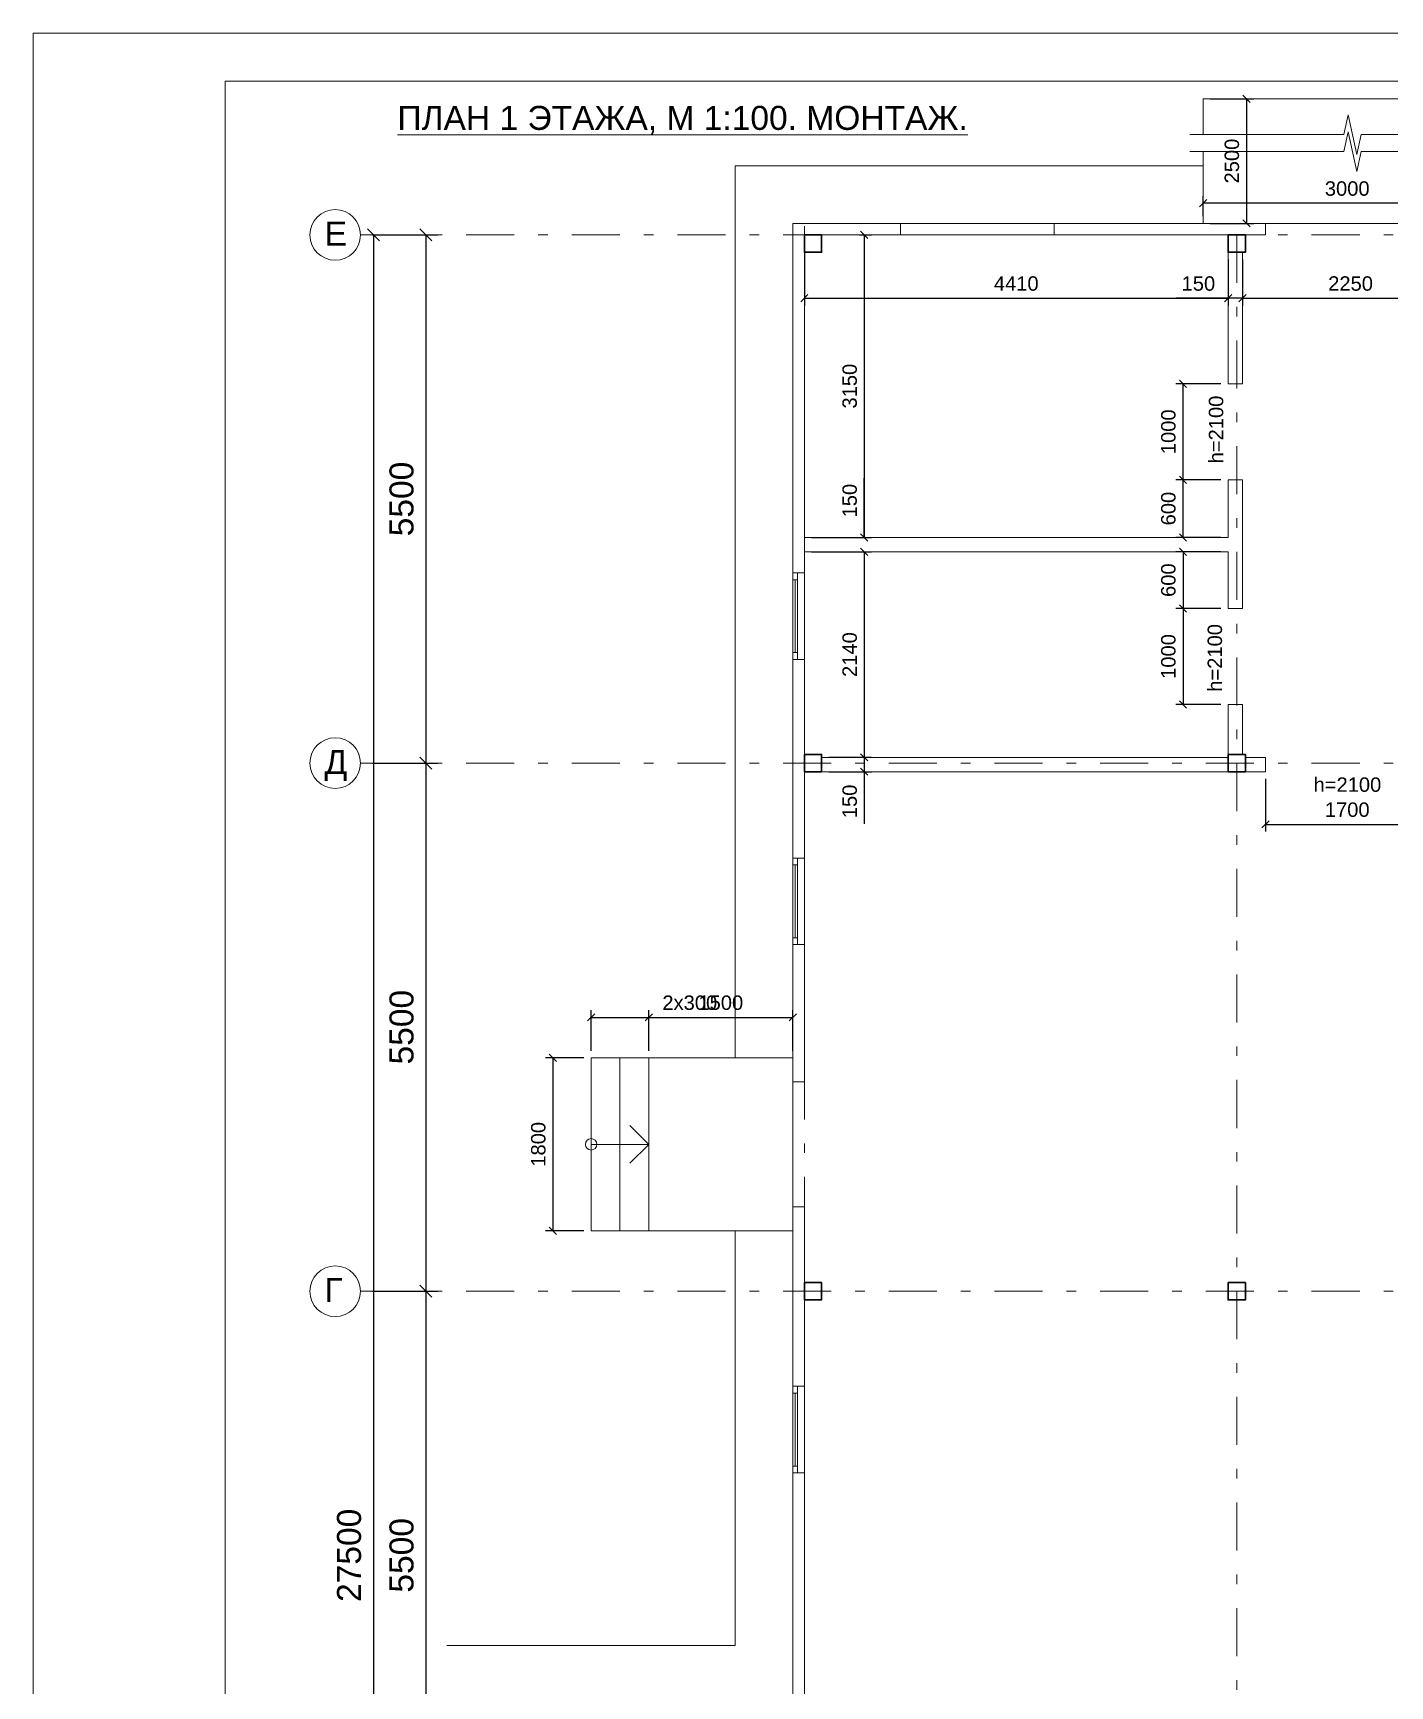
# Model space of a CAD drawing. Header units: metres. Extents: x 34 to 166, y -166 to -111.
# Drawn here: x 98.93 to 113.05, y -137.21 to -119.99 of the extents above; entities that cross this region are included whole.
import ezdxf
from ezdxf.enums import TextEntityAlignment as Align

# ---------------------------------------------------------------- set-up
doc = ezdxf.new("R2010")
doc.units = ezdxf.units.M
doc.header["$MEASUREMENT"] = 0
doc.linetypes.add('( Dashdot )', pattern=[1.001, 0.5, -0.25, 0.001, -0.25])
doc.styles.get("Standard").update_dxf_attribs({"font": 'times.ttf'})
doc.styles.add('Style-Arial', font='arial.ttf')
doc.dimstyles.get("Standard").update_dxf_attribs({"dimtxt": 0.18, "dimasz": 0.18, "dimexe": 0.18, "dimexo": 0.0625, "dimgap": 0.09, "dimtad": 0, "dimtih": 1, "dimtoh": 1, "dimdec": 4, "dimzin": 0, "dimdsep": 46, "dimtxsty": 'Standard', "dimcen": 0.09, "dimadec": 0, "dimazin": 0, "dimtfac": 1, "dimtdec": 4, "dimtofl": 0, "dimtmove": 0, "dimatfit": 3, "dimfxl": 1, "dimtolj": 1, "dimtzin": 0, "dimarcsym": 0})

# ---------------------------------------------------------------- blocks, each defined once
blk = doc.blocks.new('*U216')
at = {"color": 7, "linetype": 'Continuous', "lineweight": 13}
for q in [(14.013, 20.002), (-12.487, -19.998)]:
    blk.add_line((-12.487, 20.002), q, dxfattribs=at)
at = {"color": 7, "linetype": 'Continuous', "lineweight": 0, "flags": 128}
blk.add_lwpolyline([(14.513, 20.502), (-14.487, 20.502), (-14.487, -20.498), (14.513, -20.498), (14.513, 20.502)], close=True, dxfattribs=at)
blk = doc.blocks.new('*U9')
at = {"color": 7, "linetype": 'Continuous', "lineweight": 13, "flags": 128}
for points in [[(0.025, 0.45), (0.025, 0.38), (-0.025, 0.38), (-0.025, 0.45), (0.025, 0.45)], [(0.025, -0.38), (0.025, -0.45), (-0.025, -0.45), (-0.025, -0.38), (0.025, -0.38)]]:
    blk.add_lwpolyline(points, close=True, dxfattribs=at)
at = {"color": 7, "linetype": 'Continuous', "lineweight": 0, "flags": 128}
blk.add_lwpolyline([(0, -0.38), (0, 0.38), (-0.025, 0.38), (-0.025, -0.38), (0, -0.38)], close=True, dxfattribs=at)
blk = doc.blocks.new('_Oblique')
at = {"color": 0, "linetype": 'ByBlock', "lineweight": -2}
blk.add_line((0.5, 0.5), (-0.5, -0.5), dxfattribs=at)
blk = doc.blocks.new('*D1091')
at = {"color": 0, "linetype": 'Continuous', "lineweight": -2, "transparency": 16777216}
for p, q in [((102.462, -122.096), (102.597, -122.096)), ((102.472, -122.096), (102.472, -149.596)), ((102.462, -149.596), (102.597, -149.596))]:
    blk.add_line(p, q, dxfattribs=at)
at = {"layer": 'Defpoints', "color": 0, "linetype": 'Continuous', "lineweight": 30, "transparency": 16777216}
for p in [(102.337, -122.096), (102.337, -149.596), (102.472, -149.596)]:
    blk.add_point(p, dxfattribs=at)
at = {"color": 0, "linetype": 'Continuous', "lineweight": -2, "transparency": 16777216, "xscale": 0.125, "yscale": 0.125, "zscale": 0.125}
for p, rotation in [((102.472, -122.096), 90), ((102.472, -149.596), 270)]:
    blk.add_blockref('_Oblique', p, dxfattribs=dict(at, rotation=rotation))
at = {"color": 0, "linetype": 'Continuous', "lineweight": 0, "transparency": 16777216, "insert": (102.219, -135.846), "char_height": 0.25, "attachment_point": 5, "rotation": 90, "style": 'Style-Arial'}
blk.add_mtext('\\A1;27500', dxfattribs=at)
blk = doc.blocks.new('*D1096')
at = {"color": 0, "linetype": 'Continuous', "lineweight": -2, "transparency": 16777216}
for p, q in [((102.462, -122.096), (103.142, -122.096)), ((103.017, -122.096), (103.017, -127.596)), ((102.462, -127.596), (103.142, -127.596))]:
    blk.add_line(p, q, dxfattribs=at)
at = {"layer": 'Defpoints', "color": 0, "linetype": 'Continuous', "lineweight": 30, "transparency": 16777216}
for p in [(102.337, -122.096), (102.337, -127.596), (103.017, -127.596)]:
    blk.add_point(p, dxfattribs=at)
at = {"color": 0, "linetype": 'Continuous', "lineweight": -2, "transparency": 16777216, "xscale": 0.125, "yscale": 0.125, "zscale": 0.125}
for p, rotation in [((103.017, -122.096), 90), ((103.017, -127.596), 270)]:
    blk.add_blockref('_Oblique', p, dxfattribs=dict(at, rotation=rotation))
at = {"color": 0, "linetype": 'Continuous', "lineweight": 0, "transparency": 16777216, "insert": (102.765, -124.846), "char_height": 0.25, "attachment_point": 5, "rotation": 90, "style": 'Style-Arial'}
blk.add_mtext('\\A1;5500', dxfattribs=at)
blk = doc.blocks.new('*D1092')
at = {"color": 0, "linetype": 'Continuous', "lineweight": -2, "transparency": 16777216}
for p, q in [((102.462, -127.596), (103.142, -127.596)), ((103.017, -127.596), (103.017, -133.096)), ((102.462, -133.096), (103.142, -133.096))]:
    blk.add_line(p, q, dxfattribs=at)
at = {"layer": 'Defpoints', "color": 0, "linetype": 'Continuous', "lineweight": 30, "transparency": 16777216}
for p in [(102.337, -127.596), (102.337, -133.096), (103.017, -133.096)]:
    blk.add_point(p, dxfattribs=at)
at = {"color": 0, "linetype": 'Continuous', "lineweight": -2, "transparency": 16777216, "xscale": 0.125, "yscale": 0.125, "zscale": 0.125}
for p, rotation in [((103.017, -127.596), 90), ((103.017, -133.096), 270)]:
    blk.add_blockref('_Oblique', p, dxfattribs=dict(at, rotation=rotation))
at = {"color": 0, "linetype": 'Continuous', "lineweight": 0, "transparency": 16777216, "insert": (102.765, -130.346), "char_height": 0.25, "attachment_point": 5, "rotation": 90, "style": 'Style-Arial'}
blk.add_mtext('\\A1;5500', dxfattribs=at)
blk = doc.blocks.new('*D1093')
at = {"color": 0, "linetype": 'Continuous', "lineweight": -2, "transparency": 16777216}
for p, q in [((102.462, -133.096), (103.142, -133.096)), ((103.017, -133.096), (103.017, -138.596)), ((102.462, -138.596), (103.142, -138.596))]:
    blk.add_line(p, q, dxfattribs=at)
at = {"layer": 'Defpoints', "color": 0, "linetype": 'Continuous', "lineweight": 30, "transparency": 16777216}
for p in [(102.337, -133.096), (102.337, -138.596), (103.017, -138.596)]:
    blk.add_point(p, dxfattribs=at)
at = {"color": 0, "linetype": 'Continuous', "lineweight": -2, "transparency": 16777216, "xscale": 0.125, "yscale": 0.125, "zscale": 0.125}
for p, rotation in [((103.017, -133.096), 90), ((103.017, -138.596), 270)]:
    blk.add_blockref('_Oblique', p, dxfattribs=dict(at, rotation=rotation))
at = {"color": 0, "linetype": 'Continuous', "lineweight": 0, "transparency": 16777216, "insert": (102.765, -135.846), "char_height": 0.25, "attachment_point": 5, "rotation": 90, "style": 'Style-Arial'}
blk.add_mtext('\\A1;5500', dxfattribs=at)
blk = doc.blocks.new('*D1106')
at = {"color": 0, "linetype": 'Continuous', "lineweight": -2, "transparency": 16777216}
for p, q in [((107.532, -122.096), (107.655, -122.096)), ((107.58, -122.096), (107.58, -125.246)), ((107.032, -125.246), (107.655, -125.246))]:
    blk.add_line(p, q, dxfattribs=at)
at = {"layer": 'Defpoints', "color": 0, "linetype": 'Continuous', "lineweight": 30, "transparency": 16777216}
for p in [(107.457, -122.096), (106.957, -125.246), (107.58, -125.246)]:
    blk.add_point(p, dxfattribs=at)
at = {"color": 0, "linetype": 'Continuous', "lineweight": -2, "transparency": 16777216, "xscale": 0.075, "yscale": 0.075, "zscale": 0.075}
for p, rotation in [((107.58, -122.096), 90), ((107.58, -125.246), 270)]:
    blk.add_blockref('_Oblique', p, dxfattribs=dict(at, rotation=rotation))
at = {"color": 0, "linetype": 'Continuous', "lineweight": 0, "transparency": 16777216, "insert": (107.429, -123.671), "char_height": 0.15, "attachment_point": 5, "rotation": 90, "style": 'Style-Arial'}
blk.add_mtext('\\A1;3150', dxfattribs=at)
blk = doc.blocks.new('*D1103')
at = {"color": 0, "linetype": 'Continuous', "lineweight": -2, "transparency": 16777216}
for p, q in [((107.58, -125.246), (107.58, -124.629)), ((107.032, -125.246), (107.655, -125.246)), ((107.032, -125.396), (107.655, -125.396)), ((107.58, -125.396), (107.58, -125.471))]:
    blk.add_line(p, q, dxfattribs=at)
at = {"layer": 'Defpoints', "color": 0, "linetype": 'Continuous', "lineweight": 30, "transparency": 16777216}
for p in [(106.957, -125.246), (106.957, -125.396), (107.58, -125.396)]:
    blk.add_point(p, dxfattribs=at)
at = {"color": 0, "linetype": 'Continuous', "lineweight": -2, "transparency": 16777216, "xscale": 0.075, "yscale": 0.075, "zscale": 0.075}
for p, rotation in [((107.58, -125.246), 270), ((107.58, -125.396), 90)]:
    blk.add_blockref('_Oblique', p, dxfattribs=dict(at, rotation=rotation))
at = {"color": 0, "linetype": 'Continuous', "lineweight": 0, "transparency": 16777216, "insert": (107.429, -124.863), "char_height": 0.15, "attachment_point": 5, "rotation": 90, "style": 'Style-Arial'}
blk.add_mtext('\\A1;150', dxfattribs=at)
blk = doc.blocks.new('*D1104')
at = {"color": 0, "linetype": 'Continuous', "lineweight": -2, "transparency": 16777216}
for p, q in [((107.032, -125.396), (107.655, -125.396)), ((107.58, -125.396), (107.58, -127.536)), ((107.212, -127.536), (107.655, -127.536))]:
    blk.add_line(p, q, dxfattribs=at)
at = {"layer": 'Defpoints', "color": 0, "linetype": 'Continuous', "lineweight": 30, "transparency": 16777216}
for p in [(106.957, -125.396), (107.137, -127.536), (107.58, -127.536)]:
    blk.add_point(p, dxfattribs=at)
at = {"color": 0, "linetype": 'Continuous', "lineweight": -2, "transparency": 16777216, "xscale": 0.075, "yscale": 0.075, "zscale": 0.075}
for p, rotation in [((107.58, -125.396), 90), ((107.58, -127.536), 270)]:
    blk.add_blockref('_Oblique', p, dxfattribs=dict(at, rotation=rotation))
at = {"color": 0, "linetype": 'Continuous', "lineweight": 0, "transparency": 16777216, "insert": (107.429, -126.466), "char_height": 0.15, "attachment_point": 5, "rotation": 90, "style": 'Style-Arial'}
blk.add_mtext('\\A1;2140', dxfattribs=at)
blk = doc.blocks.new('*D1105')
at = {"color": 0, "linetype": 'Continuous', "lineweight": -2, "transparency": 16777216}
for p, q in [((107.212, -127.536), (107.655, -127.536)), ((107.58, -127.536), (107.58, -127.686)), ((107.212, -127.686), (107.655, -127.686)), ((107.58, -127.686), (107.58, -128.228))]:
    blk.add_line(p, q, dxfattribs=at)
at = {"layer": 'Defpoints', "color": 0, "linetype": 'Continuous', "lineweight": 30, "transparency": 16777216}
for p in [(107.137, -127.536), (107.137, -127.686), (107.58, -127.686)]:
    blk.add_point(p, dxfattribs=at)
at = {"color": 0, "linetype": 'Continuous', "lineweight": -2, "transparency": 16777216, "xscale": 0.075, "yscale": 0.075, "zscale": 0.075}
for p, rotation in [((107.58, -127.536), 90), ((107.58, -127.686), 270)]:
    blk.add_blockref('_Oblique', p, dxfattribs=dict(at, rotation=rotation))
at = {"color": 0, "linetype": 'Continuous', "lineweight": 0, "transparency": 16777216, "insert": (107.429, -127.995), "char_height": 0.15, "attachment_point": 5, "rotation": 90, "style": 'Style-Arial'}
blk.add_mtext('\\A1;150', dxfattribs=at)
blk = doc.blocks.new('*D1108')
at = {"color": 0, "linetype": 'Continuous', "lineweight": -2, "transparency": 16777216}
for p, q in [((111.292, -124.646), (110.823, -124.646)), ((110.898, -125.246), (110.898, -124.646)), ((111.292, -125.246), (110.823, -125.246))]:
    blk.add_line(p, q, dxfattribs=at)
at = {"layer": 'Defpoints', "color": 0, "linetype": 'Continuous', "lineweight": 30, "transparency": 16777216}
for p in [(110.898, -124.646), (111.367, -124.646), (111.367, -125.246)]:
    blk.add_point(p, dxfattribs=at)
at = {"color": 0, "linetype": 'Continuous', "lineweight": -2, "transparency": 16777216, "xscale": 0.075, "yscale": 0.075, "zscale": 0.075}
for p, rotation in [((110.898, -124.646), 90), ((110.898, -125.246), 270)]:
    blk.add_blockref('_Oblique', p, dxfattribs=dict(at, rotation=rotation))
at = {"color": 0, "linetype": 'Continuous', "lineweight": 0, "transparency": 16777216, "insert": (110.746, -124.946), "char_height": 0.15, "attachment_point": 5, "rotation": 90, "style": 'Style-Arial'}
blk.add_mtext('\\A1;600', dxfattribs=at)
blk = doc.blocks.new('*D1107')
at = {"color": 0, "linetype": 'Continuous', "lineweight": -2, "transparency": 16777216}
for p, q in [((111.292, -123.646), (110.823, -123.646)), ((110.898, -124.646), (110.898, -123.646)), ((111.292, -124.646), (110.823, -124.646))]:
    blk.add_line(p, q, dxfattribs=at)
at = {"layer": 'Defpoints', "color": 0, "linetype": 'Continuous', "lineweight": 30, "transparency": 16777216}
for p in [(110.898, -123.646), (111.367, -123.646), (111.367, -124.646)]:
    blk.add_point(p, dxfattribs=at)
at = {"color": 0, "linetype": 'Continuous', "lineweight": -2, "transparency": 16777216, "xscale": 0.075, "yscale": 0.075, "zscale": 0.075}
for p, rotation in [((110.898, -123.646), 90), ((110.898, -124.646), 270)]:
    blk.add_blockref('_Oblique', p, dxfattribs=dict(at, rotation=rotation))
at = {"color": 0, "linetype": 'Continuous', "lineweight": 0, "transparency": 16777216, "insert": (110.746, -124.146), "char_height": 0.15, "attachment_point": 5, "rotation": 90, "style": 'Style-Arial'}
blk.add_mtext('\\A1;1000', dxfattribs=at)
blk = doc.blocks.new('*D1110')
at = {"color": 0, "linetype": 'Continuous', "lineweight": -2, "transparency": 16777216}
for p, q in [((111.292, -125.396), (110.823, -125.396)), ((110.898, -125.396), (110.898, -125.986)), ((111.292, -125.986), (110.823, -125.986))]:
    blk.add_line(p, q, dxfattribs=at)
at = {"layer": 'Defpoints', "color": 0, "linetype": 'Continuous', "lineweight": 30, "transparency": 16777216}
for p in [(111.367, -125.396), (110.898, -125.986), (111.367, -125.986)]:
    blk.add_point(p, dxfattribs=at)
at = {"color": 0, "linetype": 'Continuous', "lineweight": -2, "transparency": 16777216, "xscale": 0.075, "yscale": 0.075, "zscale": 0.075}
for p, rotation in [((110.898, -125.396), 90), ((110.898, -125.986), 270)]:
    blk.add_blockref('_Oblique', p, dxfattribs=dict(at, rotation=rotation))
at = {"color": 0, "linetype": 'Continuous', "lineweight": 0, "transparency": 16777216, "insert": (110.746, -125.691), "char_height": 0.15, "attachment_point": 5, "rotation": 90, "style": 'Style-Arial'}
blk.add_mtext('\\A1;600', dxfattribs=at)
blk = doc.blocks.new('*D1109')
at = {"color": 0, "linetype": 'Continuous', "lineweight": -2, "transparency": 16777216}
for p, q in [((111.292, -125.986), (110.823, -125.986)), ((110.898, -125.986), (110.898, -126.986)), ((111.292, -126.986), (110.823, -126.986))]:
    blk.add_line(p, q, dxfattribs=at)
at = {"layer": 'Defpoints', "color": 0, "linetype": 'Continuous', "lineweight": 30, "transparency": 16777216}
for p in [(111.367, -125.986), (110.898, -126.986), (111.367, -126.986)]:
    blk.add_point(p, dxfattribs=at)
at = {"color": 0, "linetype": 'Continuous', "lineweight": -2, "transparency": 16777216, "xscale": 0.075, "yscale": 0.075, "zscale": 0.075}
for p, rotation in [((110.898, -125.986), 90), ((110.898, -126.986), 270)]:
    blk.add_blockref('_Oblique', p, dxfattribs=dict(at, rotation=rotation))
at = {"color": 0, "linetype": 'Continuous', "lineweight": 0, "transparency": 16777216, "insert": (110.746, -126.486), "char_height": 0.15, "attachment_point": 5, "rotation": 90, "style": 'Style-Arial'}
blk.add_mtext('\\A1;1000', dxfattribs=at)
blk = doc.blocks.new('*D1114')
at = {"color": 0, "linetype": 'Continuous', "lineweight": -2, "transparency": 16777216}
for p, q in [((106.957, -122.171), (106.957, -122.83)), ((111.367, -122.351), (111.367, -122.83)), ((106.957, -122.755), (111.367, -122.755))]:
    blk.add_line(p, q, dxfattribs=at)
at = {"layer": 'Defpoints', "color": 0, "linetype": 'Continuous', "lineweight": 30, "transparency": 16777216}
for p in [(106.957, -122.096), (111.367, -122.276), (111.367, -122.755)]:
    blk.add_point(p, dxfattribs=at)
at = {"color": 0, "linetype": 'Continuous', "lineweight": -2, "transparency": 16777216, "xscale": 0.075, "yscale": 0.075, "zscale": 0.075, "rotation": 180}
blk.add_blockref('_Oblique', (106.957, -122.755), dxfattribs=at)
at = {"color": 0, "linetype": 'Continuous', "lineweight": -2, "transparency": 16777216, "xscale": 0.075, "yscale": 0.075, "zscale": 0.075}
blk.add_blockref('_Oblique', (111.367, -122.755), dxfattribs=at)
at = {"color": 0, "linetype": 'Continuous', "lineweight": 0, "transparency": 16777216, "insert": (109.162, -122.603), "char_height": 0.15, "attachment_point": 5, "style": 'Style-Arial'}
blk.add_mtext('\\A1;4410', dxfattribs=at)
blk = doc.blocks.new('*D1111')
at = {"color": 0, "linetype": 'Continuous', "lineweight": -2, "transparency": 16777216}
for p, q in [((111.367, -122.351), (111.367, -122.83)), ((111.517, -122.351), (111.517, -122.83)), ((111.367, -122.755), (110.825, -122.755)), ((111.517, -122.755), (111.367, -122.755))]:
    blk.add_line(p, q, dxfattribs=at)
at = {"layer": 'Defpoints', "color": 0, "linetype": 'Continuous', "lineweight": 30, "transparency": 16777216}
for p in [(111.367, -122.276), (111.517, -122.276), (111.517, -122.755)]:
    blk.add_point(p, dxfattribs=at)
at = {"color": 0, "linetype": 'Continuous', "lineweight": -2, "transparency": 16777216, "xscale": 0.075, "yscale": 0.075, "zscale": 0.075, "rotation": 180}
blk.add_blockref('_Oblique', (111.367, -122.755), dxfattribs=at)
at = {"color": 0, "linetype": 'Continuous', "lineweight": -2, "transparency": 16777216, "xscale": 0.075, "yscale": 0.075, "zscale": 0.075}
blk.add_blockref('_Oblique', (111.517, -122.755), dxfattribs=at)
at = {"color": 0, "linetype": 'Continuous', "lineweight": 0, "transparency": 16777216, "insert": (111.058, -122.603), "char_height": 0.15, "attachment_point": 5, "style": 'Style-Arial'}
blk.add_mtext('\\A1;150', dxfattribs=at)
blk = doc.blocks.new('*D1112')
at = {"color": 0, "linetype": 'Continuous', "lineweight": -2, "transparency": 16777216}
for p, q in [((113.767, -122.171), (113.767, -122.83)), ((111.517, -122.351), (111.517, -122.83)), ((111.517, -122.755), (113.767, -122.755))]:
    blk.add_line(p, q, dxfattribs=at)
at = {"layer": 'Defpoints', "color": 0, "linetype": 'Continuous', "lineweight": 30, "transparency": 16777216}
for p in [(113.767, -122.096), (111.517, -122.276), (113.767, -122.755)]:
    blk.add_point(p, dxfattribs=at)
at = {"color": 0, "linetype": 'Continuous', "lineweight": -2, "transparency": 16777216, "xscale": 0.075, "yscale": 0.075, "zscale": 0.075, "rotation": 180}
blk.add_blockref('_Oblique', (111.517, -122.755), dxfattribs=at)
at = {"color": 0, "linetype": 'Continuous', "lineweight": -2, "transparency": 16777216, "xscale": 0.075, "yscale": 0.075, "zscale": 0.075}
blk.add_blockref('_Oblique', (113.767, -122.755), dxfattribs=at)
at = {"color": 0, "linetype": 'Continuous', "lineweight": 0, "transparency": 16777216, "insert": (112.642, -122.603), "char_height": 0.15, "attachment_point": 5, "style": 'Style-Arial'}
blk.add_mtext('\\A1;2250', dxfattribs=at)
blk = doc.blocks.new('*D1115')
at = {"color": 0, "linetype": 'Continuous', "lineweight": -2, "transparency": 16777216}
for p, q in [((111.757, -127.761), (111.757, -128.309)), ((113.457, -127.761), (113.457, -128.309)), ((111.757, -128.234), (113.457, -128.234))]:
    blk.add_line(p, q, dxfattribs=at)
at = {"layer": 'Defpoints', "color": 0, "linetype": 'Continuous', "lineweight": 30, "transparency": 16777216}
for p in [(111.757, -127.686), (113.457, -127.686), (113.457, -128.234)]:
    blk.add_point(p, dxfattribs=at)
at = {"color": 0, "linetype": 'Continuous', "lineweight": -2, "transparency": 16777216, "xscale": 0.075, "yscale": 0.075, "zscale": 0.075, "rotation": 180}
blk.add_blockref('_Oblique', (111.757, -128.234), dxfattribs=at)
at = {"color": 0, "linetype": 'Continuous', "lineweight": -2, "transparency": 16777216, "xscale": 0.075, "yscale": 0.075, "zscale": 0.075}
blk.add_blockref('_Oblique', (113.457, -128.234), dxfattribs=at)
at = {"color": 0, "linetype": 'Continuous', "lineweight": 0, "transparency": 16777216, "insert": (112.607, -128.082), "char_height": 0.15, "attachment_point": 5, "style": 'Style-Arial'}
blk.add_mtext('\\A1;1700', dxfattribs=at)
blk = doc.blocks.new('*D1125')
at = {"color": 0, "linetype": 'Continuous', "lineweight": -2, "transparency": 16777216}
for p, q in [((104.662, -130.666), (104.264, -130.666)), ((104.339, -130.666), (104.339, -132.466)), ((104.662, -132.466), (104.264, -132.466))]:
    blk.add_line(p, q, dxfattribs=at)
at = {"layer": 'Defpoints', "color": 0, "linetype": 'Continuous', "lineweight": 30, "transparency": 16777216}
for p in [(104.737, -130.666), (104.339, -132.466), (104.737, -132.466)]:
    blk.add_point(p, dxfattribs=at)
at = {"color": 0, "linetype": 'Continuous', "lineweight": -2, "transparency": 16777216, "xscale": 0.075, "yscale": 0.075, "zscale": 0.075}
for p, rotation in [((104.339, -130.666), 90), ((104.339, -132.466), 270)]:
    blk.add_blockref('_Oblique', p, dxfattribs=dict(at, rotation=rotation))
at = {"color": 0, "linetype": 'Continuous', "lineweight": 0, "transparency": 16777216, "insert": (104.188, -131.566), "char_height": 0.15, "attachment_point": 5, "rotation": 90, "style": 'Style-Arial'}
blk.add_mtext('\\A1;1800', dxfattribs=at)
blk = doc.blocks.new('*D1127')
at = {"color": 0, "linetype": 'Continuous', "lineweight": -2, "transparency": 16777216}
for p, q in [((104.737, -130.591), (104.737, -130.169)), ((104.737, -130.244), (105.337, -130.244)), ((105.337, -130.591), (105.337, -130.169)), ((105.337, -130.244), (106.116, -130.244))]:
    blk.add_line(p, q, dxfattribs=at)
at = {"layer": 'Defpoints', "color": 0, "linetype": 'Continuous', "lineweight": 30, "transparency": 16777216}
for p in [(105.337, -130.244), (104.737, -130.666), (105.337, -130.666)]:
    blk.add_point(p, dxfattribs=at)
at = {"color": 0, "linetype": 'Continuous', "lineweight": -2, "transparency": 16777216, "xscale": 0.075, "yscale": 0.075, "zscale": 0.075, "rotation": 180}
blk.add_blockref('_Oblique', (104.737, -130.244), dxfattribs=at)
at = {"color": 0, "linetype": 'Continuous', "lineweight": -2, "transparency": 16777216, "xscale": 0.075, "yscale": 0.075, "zscale": 0.075}
blk.add_blockref('_Oblique', (105.337, -130.244), dxfattribs=at)
at = {"color": 0, "linetype": 'Continuous', "lineweight": 0, "transparency": 16777216, "insert": (105.764, -130.092), "char_height": 0.15, "attachment_point": 5, "style": 'Style-Arial'}
blk.add_mtext('\\A1;2х300', dxfattribs=at)
blk = doc.blocks.new('*D1126')
at = {"color": 0, "linetype": 'Continuous', "lineweight": -2, "transparency": 16777216}
for p, q in [((105.337, -130.591), (105.337, -130.169)), ((105.337, -130.244), (106.837, -130.244)), ((106.837, -130.591), (106.837, -130.169))]:
    blk.add_line(p, q, dxfattribs=at)
at = {"layer": 'Defpoints', "color": 0, "linetype": 'Continuous', "lineweight": 30, "transparency": 16777216}
for p in [(106.837, -130.244), (105.337, -130.666), (106.837, -130.666)]:
    blk.add_point(p, dxfattribs=at)
at = {"color": 0, "linetype": 'Continuous', "lineweight": -2, "transparency": 16777216, "xscale": 0.075, "yscale": 0.075, "zscale": 0.075, "rotation": 180}
blk.add_blockref('_Oblique', (105.337, -130.244), dxfattribs=at)
at = {"color": 0, "linetype": 'Continuous', "lineweight": -2, "transparency": 16777216, "xscale": 0.075, "yscale": 0.075, "zscale": 0.075}
blk.add_blockref('_Oblique', (106.837, -130.244), dxfattribs=at)
at = {"color": 0, "linetype": 'Continuous', "lineweight": 0, "transparency": 16777216, "insert": (106.087, -130.092), "char_height": 0.15, "attachment_point": 5, "style": 'Style-Arial'}
blk.add_mtext('\\A1;1500', dxfattribs=at)
blk = doc.blocks.new('*D1131')
at = {"color": 0, "linetype": 'Continuous', "lineweight": -2, "transparency": 16777216}
for p, q in [((111.107, -121.901), (111.107, -121.691)), ((114.107, -121.766), (111.107, -121.766)), ((114.107, -121.901), (114.107, -121.691))]:
    blk.add_line(p, q, dxfattribs=at)
at = {"layer": 'Defpoints', "color": 0, "linetype": 'Continuous', "lineweight": 30, "transparency": 16777216}
for p in [(111.107, -121.766), (111.107, -121.976), (114.107, -121.976)]:
    blk.add_point(p, dxfattribs=at)
at = {"color": 0, "linetype": 'Continuous', "lineweight": -2, "transparency": 16777216, "xscale": 0.075, "yscale": 0.075, "zscale": 0.075, "rotation": 180}
blk.add_blockref('_Oblique', (111.107, -121.766), dxfattribs=at)
at = {"color": 0, "linetype": 'Continuous', "lineweight": -2, "transparency": 16777216, "xscale": 0.075, "yscale": 0.075, "zscale": 0.075}
blk.add_blockref('_Oblique', (114.107, -121.766), dxfattribs=at)
at = {"color": 0, "linetype": 'Continuous', "lineweight": 0, "transparency": 16777216, "insert": (112.607, -121.614), "char_height": 0.15, "attachment_point": 5, "style": 'Style-Arial'}
blk.add_mtext('\\A1;3000', dxfattribs=at)
blk = doc.blocks.new('*D1132')
at = {"color": 0, "linetype": 'Continuous', "lineweight": -2, "transparency": 16777216}
for p, q in [((111.182, -120.678), (111.634, -120.678)), ((111.559, -120.678), (111.559, -121.976)), ((111.182, -121.976), (111.634, -121.976))]:
    blk.add_line(p, q, dxfattribs=at)
at = {"layer": 'Defpoints', "color": 0, "linetype": 'Continuous', "lineweight": 30, "transparency": 16777216}
for p in [(111.107, -120.678), (111.107, -121.976), (111.559, -121.976)]:
    blk.add_point(p, dxfattribs=at)
at = {"color": 0, "linetype": 'Continuous', "lineweight": -2, "transparency": 16777216, "xscale": 0.075, "yscale": 0.075, "zscale": 0.075}
for p, rotation in [((111.559, -120.678), 90), ((111.559, -121.976), 270)]:
    blk.add_blockref('_Oblique', p, dxfattribs=dict(at, rotation=rotation))
at = {"color": 0, "linetype": 'Continuous', "lineweight": 0, "transparency": 16777216, "insert": (111.407, -121.327), "char_height": 0.15, "attachment_point": 5, "rotation": 90, "style": 'Style-Arial'}
blk.add_mtext('\\A1;2500', dxfattribs=at)

msp = doc.modelspace()

# ---------------------------------------------------------------- linework, layer by layer
at = {"color": 5, "linetype": 'Continuous', "lineweight": 13}
for p, q in [((111.10666554, -120.67846289), (114.10666554, -120.67846289)), ((111.10666554, -121.05109991), (111.10666554, -120.67846289)), ((111.10666554, -121.97613779), (111.10666554, -121.22900061)), ((111.36666554, -123.64613779), (111.36666554, -122.27613779)), ((111.51666554, -123.64613779), (111.51666554, -122.27613779)), ((111.36666554, -123.64613779), (111.51666554, -123.64613779)), ((111.36666554, -125.24613779), (111.36666554, -124.64613779)), ((111.36666554, -124.64613779), (111.51666554, -124.64613779)), ((111.51666554, -125.98613779), (111.51666554, -124.64613779)), ((106.95666554, -125.24613779), (111.36666554, -125.24613779)), ((106.95666554, -125.39613779), (111.36666554, -125.39613779)), ((111.36666554, -125.98613779), (111.36666554, -125.39613779)), ((111.36666554, -125.98613779), (111.51666554, -125.98613779)), ((111.36666554, -126.98613779), (111.51666554, -126.98613779)), ((111.36666554, -127.50613779), (111.36666554, -126.98613779)), ((111.51666554, -127.50613779), (111.51666554, -126.98613779)), ((107.13666554, -127.53613779), (111.36666554, -127.53613779)), ((111.54666554, -127.53613779), (111.75666554, -127.53613779)), ((111.75666554, -127.53613779), (111.75666554, -127.68613779)), ((107.13666554, -127.68613779), (111.36666554, -127.68613779)), ((111.54666554, -127.68613779), (111.75666554, -127.68613779)), ((104.73666554, -130.66613779), (104.73666554, -132.46613779)), ((104.73666554, -130.66613779), (105.33666554, -130.66613779)), ((104.73666554, -132.46613779), (105.33666554, -132.46613779))]:
    msp.add_line(p, q, dxfattribs=at)
at = {"color": 7, "linetype": 'Continuous', "lineweight": 0}
for p, q in [((106.23666554, -121.37613779), (111.10666554, -121.37613779)), ((106.23666554, -121.37613779), (106.23666554, -130.66613779)), ((107.95666554, -121.97613779), (109.55666554, -121.97613779)), ((111.75666554, -121.97613779), (113.45666554, -121.97613779)), ((107.95666554, -122.09613779), (109.55666554, -122.09613779)), ((106.83666554, -130.91613779), (106.83666554, -132.21613779)), ((106.23666554, -132.46613779), (106.23666554, -136.78613779)), ((106.23666554, -136.78613779), (103.23666554, -136.78613779))]:
    msp.add_line(p, q, dxfattribs=at)
at = {"color": 7, "linetype": 'Continuous', "lineweight": 13}
for p, q in [((106.83666554, -121.97613779), (107.95666554, -121.97613779)), ((106.83666554, -121.97613779), (106.83666554, -125.61613779)), ((107.95666554, -121.97613779), (107.95666554, -122.09613779)), ((109.55666554, -121.97613779), (109.55666554, -122.09613779)), ((109.55666554, -121.97613779), (111.75666554, -121.97613779)), ((111.75666554, -122.09613779), (111.75666554, -121.97613779)), ((106.95666554, -122.09613779), (107.95666554, -122.09613779)), ((106.95666554, -122.09613779), (106.95666554, -125.61613779)), ((109.55666554, -122.09613779), (111.75666554, -122.09613779)), ((106.95666554, -125.61613779), (106.83666554, -125.61613779)), ((106.95666554, -126.51613779), (106.83666554, -126.51613779)), ((106.83666554, -126.51613779), (106.83666554, -128.58613779)), ((106.95666554, -126.51613779), (106.95666554, -128.58613779)), ((106.95666554, -128.58613779), (106.83666554, -128.58613779)), ((106.95666554, -129.48613779), (106.83666554, -129.48613779)), ((106.83666554, -130.91613779), (106.83666554, -129.48613779)), ((106.95666554, -130.91613779), (106.95666554, -129.48613779)), ((106.95666554, -130.91613779), (106.83666554, -130.91613779)), ((106.83666554, -132.21613779), (106.83666554, -134.08613779)), ((106.95666554, -132.21613779), (106.83666554, -132.21613779)), ((106.95666554, -132.21613779), (106.95666554, -134.08613779)), ((106.95666554, -134.08613779), (106.83666554, -134.08613779)), ((106.83666554, -134.98613779), (106.83666554, -140.68613779)), ((106.95666554, -134.98613779), (106.83666554, -134.98613779)), ((106.95666554, -134.98613779), (106.95666554, -140.68613779))]:
    msp.add_line(p, q, dxfattribs=at)
at = {"color": 1, "linetype": '( Dashdot )', "lineweight": 0}
for p, q in [((106.95666554, -122.00613779), (106.95666554, -154.21613779)), ((102.33666554, -122.09613779), (124.95666554, -122.09613779)), ((111.45666554, -122.09613779), (111.45666554, -154.21613779)), ((102.33666554, -127.59613779), (124.95666554, -127.59613779)), ((102.33666554, -133.09613779), (124.95666554, -133.09613779))]:
    msp.add_line(p, q, dxfattribs=at)
at = {"color": 5, "linetype": 'Continuous', "lineweight": 0}
for p, q in [((105.03666554, -130.66613779), (105.03666554, -132.46613779)), ((105.33666554, -130.66613779), (105.33666554, -132.46613779)), ((105.14055839, -131.37003063), (105.33666554, -131.56613779)), ((104.73666554, -131.56613779), (105.33666554, -131.56613779)), ((105.14055839, -131.76224494), (105.33666554, -131.56613779))]:
    msp.add_line(p, q, dxfattribs=at)
at = {"color": 5, "linetype": 'Continuous', "lineweight": 0, "flags": 128}
for points in [[(114.25613968, -121.05109991), (112.75379726, -121.05109991), (112.70844151, -121.25703968), (112.61773003, -120.84516015), (112.57237428, -121.05109991), (110.96957991, -121.05109991)], [(114.25613968, -121.22900061), (112.75379726, -121.22900061), (112.70844151, -121.43494037), (112.61773003, -121.02306084), (112.57237428, -121.22900061), (110.96957991, -121.22900061)]]:
    msp.add_lwpolyline(points, dxfattribs=at)
at = {"lineweight": 30, "flags": 128}
for points in [[(106.95666554, -122.09613779), (107.13666554, -122.09613779), (107.13666554, -122.27613779), (106.95666554, -122.27613779), (106.95666554, -122.09613779)], [(111.36666554, -122.09613779), (111.54666554, -122.09613779), (111.54666554, -122.27613779), (111.36666554, -122.27613779), (111.36666554, -122.09613779)], [(106.95666554, -127.50613779), (107.13666554, -127.50613779), (107.13666554, -127.68613779), (106.95666554, -127.68613779), (106.95666554, -127.50613779)], [(111.36666554, -127.50613779), (111.54666554, -127.50613779), (111.54666554, -127.68613779), (111.36666554, -127.68613779), (111.36666554, -127.50613779)], [(106.95666554, -133.00613779), (107.13666554, -133.00613779), (107.13666554, -133.18613779), (106.95666554, -133.18613779), (106.95666554, -133.00613779)], [(111.36666554, -133.00613779), (111.54666554, -133.00613779), (111.54666554, -133.18613779), (111.36666554, -133.18613779), (111.36666554, -133.00613779)]]:
    msp.add_lwpolyline(points, close=True, dxfattribs=at)
at = {"color": 7, "linetype": 'Continuous', "lineweight": 0, "flags": 128}
for points in [[(106.95666554, -125.61613779), (106.83666554, -125.61613779), (106.83666554, -126.51613779), (106.95666554, -126.51613779), (106.95666554, -125.61613779)], [(106.95666554, -128.58613779), (106.83666554, -128.58613779), (106.83666554, -129.48613779), (106.95666554, -129.48613779), (106.95666554, -128.58613779)], [(106.95666554, -134.08613779), (106.83666554, -134.08613779), (106.83666554, -134.98613779), (106.95666554, -134.98613779), (106.95666554, -134.08613779)]]:
    msp.add_lwpolyline(points, close=True, dxfattribs=at)
at = {"color": 5, "linetype": 'Continuous', "lineweight": 13, "flags": 128}
msp.add_lwpolyline([(106.83666554, -132.46613779), (105.33666554, -132.46613779), (105.33666554, -130.66613779), (106.83666554, -130.66613779)], dxfattribs=at)
at = {"color": 7, "linetype": 'Continuous', "lineweight": 13}
for centre in [(102.0733101, -122.09613779), (102.0733101, -127.59613779), (102.0733101, -133.09613779)]:
    msp.add_circle(centre, 0.26335544, dxfattribs=at)
at = {"color": 5, "linetype": 'Continuous', "lineweight": 0}
msp.add_circle((104.73666554, -131.56613779), 0.05969578, dxfattribs=at)

# ---------------------------------------------------------------- block references
at = {"color": 7, "linetype": 'Continuous', "lineweight": 13}
msp.add_blockref('*U216', (113.41589045, -140.49590205), dxfattribs=at)
at = {"color": 7, "linetype": 'Continuous', "lineweight": 13, "extrusion": (0, 0, -1)}
for p in [(-106.86162873, -126.06609694), (-106.86162873, -129.03609694), (-106.86162873, -134.53609694)]:
    msp.add_blockref('*U9', p, dxfattribs=at)

# ---------------------------------------------------------------- texts
at = {"color": 7, "linetype": 'Continuous', "lineweight": 13, "style": 'Style-Arial'}
msp.add_text('%%uПЛАН 1 ЭТАЖА, М 1:100. МОНТАЖ.%%U', height=0.25, dxfattribs=at).set_placement((102.72113857, -120.75233896), align=Align.TOP_LEFT)
at = {"color": 7, "linetype": 'Continuous', "lineweight": 30, "style": 'Style-Arial'}
for s, p in [('Е', (101.96285468, -121.95942464)), ('Д', (101.96285468, -127.45942464)), ('Г', (101.96285468, -132.95942464))]:
    msp.add_text(s, height=0.25, dxfattribs=at).set_placement(p, align=Align.TOP_LEFT)
at = {"color": 5, "linetype": 'Continuous', "lineweight": 0, "style": 'Style-Arial'}
for p in [(111.16670229, -124.47469455), (111.15392655, -126.85304186)]:
    msp.add_text('h=2100', height=0.15, rotation=90, dxfattribs=at).set_placement(p, align=Align.TOP_LEFT)
msp.add_text('h=2100', height=0.15, dxfattribs=at).set_placement((112.25651188, -127.74533099), align=Align.TOP_LEFT)

# ---------------------------------------------------------------- dimensions: what is measured, and where the dimension line sits
at = {"color": 5, "linetype": 'Continuous', "lineweight": 0}
for base, p1, p2, text, picture, middle in [((111.55870134, -121.97613779), (111.10666554, -120.67846289), (111.10666554, -121.97613779), '2500', '*D1132', (111.40711539, -121.32730034)), ((110.89801168, -125.98613779), (111.36666554, -125.39613779), (111.36666554, -125.98613779), '600', '*D1110', (110.74642573, -125.69113779))]:
    dim = msp.add_linear_dim(base=base, p1=p1, p2=p2, angle=270, text=text, dimstyle='Standard', override={"dimtxt": 0.15, "dimasz": 0.075, "dimexe": 0.075, "dimexo": 0.075, "dimgap": 0.075, "dimtad": 1, "dimtih": 0, "dimtoh": 0, "dimlfac": 1000, "dimzin": 11, "dimtxsty": 'Style-Arial', "dimblk": 'Oblique', "dimfrac": 2, "dimtzin": 11}, dxfattribs=at)
    dim.commit()
    dim.dimension.update_dxf_attribs({"geometry": picture, "text_midpoint": middle})
for base, p1, p2, angle, override, picture, middle in [((111.10666554, -121.76564027), (114.10666554, -121.97613779), (111.10666554, -121.97613779), 180, {"dimtxt": 0.15, "dimasz": 0.075, "dimexe": 0.075, "dimexo": 0.075, "dimgap": 0.075, "dimtad": 1, "dimtih": 0, "dimtoh": 0, "dimlfac": 1000, "dimzin": 11, "dimtxsty": 'Style-Arial', "dimblk": 'Oblique', "dimfrac": 2, "dimtzin": 11}, '*D1131', (112.60666554, -121.61400316)), ((102.47200824, -149.59613779), (102.33666554, -122.09613779), (102.33666554, -149.59613779), 270, {"dimtxt": 0.25, "dimasz": 0.125, "dimexe": 0.125, "dimexo": 0.125, "dimgap": 0.125, "dimtad": 1, "dimtih": 0, "dimtoh": 0, "dimlfac": 1000, "dimzin": 11, "dimtxsty": 'Style-Arial', "dimblk": 'Oblique', "dimfrac": 2, "dimtzin": 11}, '*D1091', (102.219365, -135.84613779)), ((103.01718731, -127.59613779), (102.33666554, -122.09613779), (102.33666554, -127.59613779), 270, {"dimtxt": 0.25, "dimasz": 0.125, "dimexe": 0.125, "dimexo": 0.125, "dimgap": 0.125, "dimtad": 1, "dimtih": 0, "dimtoh": 0, "dimlfac": 1000, "dimzin": 11, "dimtxsty": 'Style-Arial', "dimblk": 'Oblique', "dimfrac": 2, "dimtzin": 11}, '*D1096', (102.76454407, -124.84613779)), ((107.580159, -125.24613779), (107.45666554, -122.09613779), (106.95666554, -125.24613779), 270, {"dimtxt": 0.15, "dimasz": 0.075, "dimexe": 0.075, "dimexo": 0.075, "dimgap": 0.075, "dimtad": 1, "dimtih": 0, "dimtoh": 0, "dimlfac": 1000, "dimzin": 11, "dimtxsty": 'Style-Arial', "dimblk": 'Oblique', "dimfrac": 2, "dimtzin": 11}, '*D1106', (107.42852189, -123.67113779)), ((110.89801168, -123.64613779), (111.36666554, -124.64613779), (111.36666554, -123.64613779), 90, {"dimtxt": 0.15, "dimasz": 0.075, "dimexe": 0.075, "dimexo": 0.075, "dimgap": 0.075, "dimtad": 1, "dimtih": 0, "dimtoh": 0, "dimlfac": 1000, "dimzin": 11, "dimtxsty": 'Style-Arial', "dimblk": 'Oblique', "dimfrac": 2, "dimtzin": 11}, '*D1107', (110.74642573, -124.14613779)), ((110.89801168, -124.64613779), (111.36666554, -125.24613779), (111.36666554, -124.64613779), 90, {"dimtxt": 0.15, "dimasz": 0.075, "dimexe": 0.075, "dimexo": 0.075, "dimgap": 0.075, "dimtad": 1, "dimtih": 0, "dimtoh": 0, "dimlfac": 1000, "dimzin": 11, "dimtxsty": 'Style-Arial', "dimblk": 'Oblique', "dimfrac": 2, "dimtzin": 11}, '*D1108', (110.74642573, -124.94613779)), ((107.580159, -127.53613779), (106.95666554, -125.39613779), (107.13666554, -127.53613779), 270, {"dimtxt": 0.15, "dimasz": 0.075, "dimexe": 0.075, "dimexo": 0.075, "dimgap": 0.075, "dimtad": 1, "dimtih": 0, "dimtoh": 0, "dimlfac": 1000, "dimzin": 11, "dimtxsty": 'Style-Arial', "dimblk": 'Oblique', "dimfrac": 2, "dimtzin": 11}, '*D1104', (107.42857305, -126.46613779)), ((110.89801168, -126.98613779), (111.36666554, -125.98613779), (111.36666554, -126.98613779), 270, {"dimtxt": 0.15, "dimasz": 0.075, "dimexe": 0.075, "dimexo": 0.075, "dimgap": 0.075, "dimtad": 1, "dimtih": 0, "dimtoh": 0, "dimlfac": 1000, "dimzin": 11, "dimtxsty": 'Style-Arial', "dimblk": 'Oblique', "dimfrac": 2, "dimtzin": 11}, '*D1109', (110.74642573, -126.48613779)), ((103.01718731, -133.09613779), (102.33666554, -127.59613779), (102.33666554, -133.09613779), 270, {"dimtxt": 0.25, "dimasz": 0.125, "dimexe": 0.125, "dimexo": 0.125, "dimgap": 0.125, "dimtad": 1, "dimtih": 0, "dimtoh": 0, "dimlfac": 1000, "dimzin": 11, "dimtxsty": 'Style-Arial', "dimblk": 'Oblique', "dimfrac": 2, "dimtzin": 11}, '*D1092', (102.76454407, -130.34613779)), ((104.33925754, -132.46613779), (104.73666554, -130.66613779), (104.73666554, -132.46613779), 270, {"dimtxt": 0.15, "dimasz": 0.075, "dimexe": 0.075, "dimexo": 0.075, "dimgap": 0.075, "dimtad": 1, "dimtih": 0, "dimtoh": 0, "dimlfac": 1000, "dimzin": 11, "dimtxsty": 'Style-Arial', "dimblk": 'Oblique', "dimfrac": 2, "dimtzin": 11}, '*D1125', (104.18767159, -131.56613779)), ((103.01718731, -138.59613779), (102.33666554, -133.09613779), (102.33666554, -138.59613779), 270, {"dimtxt": 0.25, "dimasz": 0.125, "dimexe": 0.125, "dimexo": 0.125, "dimgap": 0.125, "dimtad": 1, "dimtih": 0, "dimtoh": 0, "dimlfac": 1000, "dimzin": 11, "dimtxsty": 'Style-Arial', "dimblk": 'Oblique', "dimfrac": 2, "dimtzin": 11}, '*D1093', (102.76454407, -135.84613779))]:
    dim = msp.add_linear_dim(base=base, p1=p1, p2=p2, angle=angle, dimstyle='Standard', override=override, dxfattribs=at)
    dim.commit()
    dim.dimension.update_dxf_attribs({"geometry": picture, "text_midpoint": middle})
for base, p1, p2, picture, middle in [((111.36666554, -122.75459192), (106.95666554, -122.09613779), (111.36666554, -122.27613779), '*D1114', (109.16166554, -122.60300597)), ((113.76666554, -122.75459192), (111.51666554, -122.27613779), (113.76666554, -122.09613779), '*D1112', (112.64166554, -122.60300597)), ((113.45666554, -128.23404973), (111.75666554, -127.68613779), (113.45666554, -127.68613779), '*D1115', (112.60666554, -128.08246379)), ((106.83666554, -130.24357113), (105.33666554, -130.66613779), (106.83666554, -130.66613779), '*D1126', (106.08666554, -130.09198518))]:
    dim = msp.add_linear_dim(base=base, p1=p1, p2=p2, dimstyle='Standard', override={"dimtxt": 0.15, "dimasz": 0.075, "dimexe": 0.075, "dimexo": 0.075, "dimgap": 0.075, "dimtad": 1, "dimtih": 0, "dimtoh": 0, "dimlfac": 1000, "dimzin": 11, "dimtxsty": 'Style-Arial', "dimblk": 'Oblique', "dimfrac": 2, "dimtzin": 11}, dxfattribs=at)
    dim.commit()
    dim.dimension.update_dxf_attribs({"geometry": picture, "text_midpoint": middle})
dim = msp.add_linear_dim(base=(111.51666554, -122.75459192), p1=(111.36666554, -122.27613779), p2=(111.51666554, -122.27613779), dimstyle='Standard', override={"dimtxt": 0.15, "dimasz": 0.075, "dimexe": 0.075, "dimexo": 0.075, "dimgap": 0.075, "dimtad": 1, "dimtih": 0, "dimtoh": 0, "dimlfac": 1000, "dimzin": 11, "dimtxsty": 'Style-Arial', "dimblk": 'Oblique', "dimfrac": 2, "dimtzin": 11}, dxfattribs=at)
dim.commit()
dim.dimension.update_dxf_attribs({"geometry": '*D1111', "text_midpoint": (111.05827536, -122.75459192), "dimtype": 160})
for base, p1, p2, picture, middle in [((107.580159, -125.39613779), (106.95666554, -125.24613779), (106.95666554, -125.39613779), '*D1103', (107.580159, -124.86274761)), ((107.580159, -127.68613779), (107.13666554, -127.53613779), (107.13666554, -127.68613779), '*D1105', (107.580159, -127.99452796))]:
    dim = msp.add_linear_dim(base=base, p1=p1, p2=p2, angle=270, dimstyle='Standard', override={"dimtxt": 0.15, "dimasz": 0.075, "dimexe": 0.075, "dimexo": 0.075, "dimgap": 0.075, "dimtad": 1, "dimtih": 0, "dimtoh": 0, "dimlfac": 1000, "dimzin": 11, "dimtxsty": 'Style-Arial', "dimblk": 'Oblique', "dimfrac": 2, "dimtzin": 11}, dxfattribs=at)
    dim.commit()
    dim.dimension.update_dxf_attribs({"geometry": picture, "text_midpoint": middle, "dimtype": 160})
dim = msp.add_linear_dim(base=(105.33666554, -130.24357113), p1=(104.73666554, -130.66613779), p2=(105.33666554, -130.66613779), text='2х300', dimstyle='Standard', override={"dimtxt": 0.15, "dimasz": 0.075, "dimexe": 0.075, "dimexo": 0.075, "dimgap": 0.075, "dimtad": 1, "dimtih": 0, "dimtoh": 0, "dimlfac": 1000, "dimzin": 11, "dimtxsty": 'Style-Arial', "dimblk": 'Oblique', "dimfrac": 2, "dimtzin": 11}, dxfattribs=at)
dim.commit()
dim.dimension.update_dxf_attribs({"geometry": '*D1127', "text_midpoint": (105.76405299, -130.09193402)})

doc.saveas('drawing.dxf')
